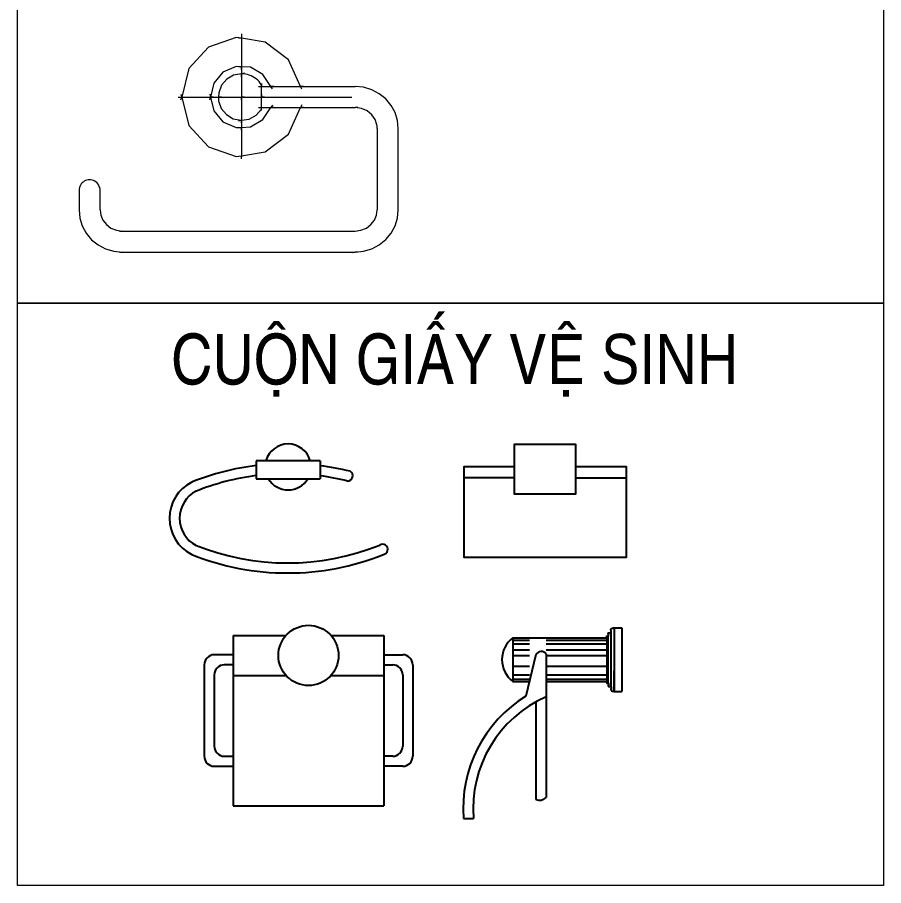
# Model space of a CAD drawing. Header units: inches. Extents: x 242965 to 445791, y 236206 to 423703.
# Drawn here: x 386287 to 387151, y 362984 to 363849 of the extents above; entities that cross this region are included whole.
import ezdxf

# ---------------------------------------------------------------- set-up
doc = ezdxf.new("R2010")
doc.units = ezdxf.units.IN
doc.header["$MEASUREMENT"] = 0
doc.layers.add('2', color=181, linetype='Continuous', lineweight=20)
doc.layers.add('8', color=253, linetype='Continuous', lineweight=20)
doc.layers.add('NOITHAT', color=8, linetype='Continuous')
doc.styles.add('T2', font='')
doc.styles.get('T2').set_extended_font_data('.VnArial NarrowH')

# ---------------------------------------------------------------- blocks, each defined once
blk = doc.blocks.new('CUON GIAY-MB')
at = {"layer": '8'}
for p, q in [((406253.82, -37380.58), (406226.28, -37390.18)), ((406259.1, -37381.42), (406253.82, -37380.58)), ((406256.21, -37380.96), (406259.1, -37381.42)), ((406259.1, -37376.86), (406259.1, -37381.42)), ((406259.1, -37378.5), (406259.1, -37381.42)), ((406282.62, -37385.18), (406259.1, -37381.42)), ((406259.1, -37381.42), (406259.1, -37409.75)), ((406305.79, -37402.89), (406282.62, -37385.18)), ((406226.28, -37390.18), (406206.59, -37411.7)), ((406259.1, -37406.83), (406259.1, -37409.75)), ((406317.8, -37429.47), (406305.79, -37402.89)), ((406206.59, -37411.7), (406199.46, -37439.98)), ((406240.6, -37415.08), (406231.39, -37426.05)), ((406253.76, -37409.43), (406240.6, -37415.08)), ((406259.1, -37409.75), (406253.76, -37409.43)), ((406256.18, -37409.57), (406259.1, -37409.75)), ((406268.05, -37410.29), (406259.1, -37409.75)), ((406259.1, -37409.75), (406259.1, -37416.79)), ((406259.1, -37412.67), (406259.1, -37409.75)), ((406259.1, -37413.87), (406259.1, -37416.79)), ((406280.44, -37417.48), (406268.05, -37410.29)), ((406244.27, -37422.16), (406239.09, -37428.26)), ((406251.21, -37418.17), (406244.27, -37422.16)), ((406259.1, -37416.79), (406251.21, -37418.17)), ((406261.97, -37416.28), (406259.1, -37416.79)), ((406259.1, -37416.79), (406259.1, -37439.98)), ((406261.07, -37416.87), (406259.1, -37416.79)), ((406259.1, -37419.71), (406259.1, -37416.79)), ((406263.02, -37417.12), (406261.07, -37416.87)), ((406264.95, -37417.53), (406263.02, -37417.12)), ((406266.84, -37418.11), (406264.95, -37417.53)), ((406268.67, -37418.84), (406266.84, -37418.11)), ((406270.43, -37419.73), (406268.67, -37418.84)), ((406272.11, -37420.76), (406270.43, -37419.73)), ((406273.7, -37421.93), (406272.11, -37420.76)), ((406275.18, -37423.24), (406273.7, -37421.93)), ((406276.54, -37424.66), (406275.18, -37423.24)), ((406288.27, -37429.47), (406280.44, -37417.48)), ((406231.39, -37426.05), (406228.08, -37439.98)), ((406239.09, -37428.26), (406236.3, -37435.77)), ((406275.96, -37429.47), (406278.89, -37429.47)), ((406277.78, -37426.2), (406276.54, -37424.66)), ((406278.89, -37427.83), (406277.78, -37426.2)), ((406278.89, -37426.54), (406278.89, -37429.47)), ((406278.89, -37429.47), (406278.89, -37427.83)), ((406278.89, -37429.47), (406288.27, -37429.47)), ((406278.89, -37439.98), (406278.89, -37429.47)), ((406285.35, -37429.47), (406288.27, -37429.47)), ((406291.19, -37429.47), (406288.27, -37429.47)), ((406288.27, -37429.47), (406317.8, -37429.47)), ((406289.87, -37431.91), (406288.27, -37429.47)), ((406314.88, -37429.47), (406317.8, -37429.47)), ((406317.8, -37429.47), (406372.19, -37429.47)), ((406320.72, -37429.47), (406317.8, -37429.47)), ((406319, -37432.13), (406317.8, -37429.47)), ((406380.7, -37430.29), (406372.19, -37429.47)), ((406388.85, -37432.73), (406380.7, -37430.29)), ((406396.32, -37436.66), (406388.85, -37432.73)), ((406195.86, -37439.98), (406199.46, -37439.98)), ((406196.54, -37439.98), (406199.46, -37439.98)), ((406198.74, -37437.15), (406199.46, -37439.98)), ((406198.74, -37442.81), (406199.46, -37439.98)), ((406199.46, -37439.98), (406228.08, -37439.98)), ((406199.46, -37439.98), (406206.59, -37468.26)), ((406225.16, -37439.98), (406228.08, -37439.98)), ((406227.41, -37437.14), (406228.08, -37439.98)), ((406227.41, -37442.82), (406228.08, -37439.98)), ((406228.08, -37439.98), (406236.26, -37439.98)), ((406231, -37439.98), (406228.08, -37439.98)), ((406228.08, -37439.98), (406231.39, -37453.91)), ((406233.34, -37439.98), (406236.26, -37439.98)), ((406236.26, -37439.98), (406236.22, -37443.77)), ((406236.3, -37435.77), (406236.26, -37439.98)), ((406239.18, -37439.98), (406236.26, -37439.98)), ((406236.26, -37439.98), (406259.1, -37439.98)), ((406256.17, -37439.98), (406259.1, -37439.98)), ((406259.1, -37437.06), (406259.1, -37439.98)), ((406259.1, -37442.9), (406259.1, -37439.98)), ((406262.02, -37439.98), (406259.1, -37439.98)), ((406259.1, -37439.98), (406259.1, -37463.12)), ((406259.1, -37439.98), (406278.89, -37439.98)), ((406275.96, -37439.98), (406278.89, -37439.98)), ((406278.89, -37437.06), (406278.89, -37439.98)), ((406278.89, -37450.49), (406278.89, -37439.98)), ((406278.89, -37439.98), (406369.09, -37439.98)), ((406278.89, -37442.9), (406278.89, -37439.98)), ((406281.81, -37439.98), (406278.89, -37439.98)), ((406402.83, -37441.92), (406396.32, -37436.66)), ((406236.22, -37443.77), (406238.87, -37451.32)), ((406289.87, -37448.05), (406288.27, -37450.49)), ((406319, -37447.83), (406317.8, -37450.49)), ((406369.29, -37450.1), (406372.19, -37450.49)), ((406372.19, -37450.49), (406372.19, -37450.13)), ((406408.15, -37448.3), (406402.83, -37441.92)), ((406412.08, -37455.55), (406408.15, -37448.3)), ((406231.39, -37453.91), (406240.6, -37464.88)), ((406238.87, -37451.32), (406243.93, -37457.53)), ((406243.93, -37457.53), (406250.79, -37461.65)), ((406266.56, -37461.96), (406273.58, -37458.12)), ((406273.58, -37458.12), (406278.89, -37452.13)), ((406275.96, -37450.49), (406278.89, -37450.49)), ((406278.89, -37453.41), (406278.89, -37450.49)), ((406278.89, -37452.13), (406278.89, -37450.49)), ((406278.89, -37450.49), (406288.27, -37450.49)), ((406280.44, -37462.48), (406288.27, -37450.49)), ((406285.35, -37450.49), (406288.27, -37450.49)), ((406288.27, -37450.49), (406317.8, -37450.49)), ((406291.19, -37450.49), (406288.27, -37450.49)), ((406305.79, -37477.07), (406317.8, -37450.49)), ((406314.88, -37450.49), (406317.8, -37450.49)), ((406317.8, -37450.49), (406372.19, -37450.49)), ((406320.72, -37450.49), (406317.8, -37450.49)), ((406378.45, -37451.35), (406372.19, -37450.49)), ((406375.11, -37450.49), (406372.19, -37450.49)), ((406384.12, -37453.82), (406378.45, -37451.35)), ((406388.77, -37457.62), (406384.12, -37453.82)), ((406392.1, -37462.4), (406388.77, -37457.62)), ((406414.49, -37463.37), (406412.08, -37455.55)), ((406240.6, -37464.88), (406253.76, -37470.53)), ((406250.79, -37461.65), (406258.65, -37463.19)), ((406256.21, -37463.56), (406259.1, -37463.12)), ((406258.65, -37463.19), (406259.1, -37463.12)), ((406259.1, -37460.2), (406259.1, -37463.12)), ((406259.1, -37463.12), (406266.56, -37461.96)), ((406259.1, -37463.12), (406259.1, -37470.21)), ((406259.1, -37466.04), (406259.1, -37463.12)), ((406259.1, -37467.29), (406259.1, -37470.21)), ((406268.05, -37469.67), (406280.44, -37462.48)), ((406393.93, -37467.77), (406392.1, -37462.4)), ((406415.3, -37471.47), (406414.49, -37463.37)), ((406206.59, -37468.26), (406226.28, -37489.78)), ((406253.76, -37470.53), (406259.1, -37470.21)), ((406256.18, -37470.39), (406259.1, -37470.21)), ((406259.1, -37470.21), (406268.05, -37469.67)), ((406259.1, -37470.21), (406259.1, -37498.54)), ((406259.1, -37473.13), (406259.1, -37470.21)), ((406394, -37468.17), (406393.93, -37467.77)), ((406394.1, -37468.81), (406394, -37468.17)), ((406394.12, -37468.99), (406394.1, -37468.81)), ((406394.14, -37469.18), (406394.12, -37468.99)), ((406394.16, -37469.36), (406394.14, -37469.18)), ((406394.18, -37469.55), (406394.16, -37469.36)), ((406394.2, -37469.73), (406394.18, -37469.55)), ((406394.21, -37469.92), (406394.2, -37469.73)), ((406394.23, -37470.18), (406394.21, -37469.92)), ((406394.25, -37470.44), (406394.23, -37470.18)), ((406394.26, -37470.69), (406394.25, -37470.44)), ((406394.27, -37470.95), (406394.26, -37470.69)), ((406394.27, -37471.21), (406394.27, -37470.95)), ((406394.27, -37471.47), (406394.27, -37471.21)), ((406394.27, -37471.47), (406394.27, -37552.54)), ((406415.3, -37552.54), (406415.3, -37471.47)), ((406282.62, -37494.78), (406305.79, -37477.07)), ((406226.28, -37489.78), (406253.82, -37499.38)), ((406253.82, -37499.38), (406259.1, -37498.54)), ((406256.21, -37499), (406259.1, -37498.54)), ((406259.1, -37498.54), (406282.62, -37494.78)), ((406259.1, -37498.54), (406259.1, -37499.62)), ((406259.1, -37501.46), (406259.1, -37498.54)), ((406098.55, -37527.79), (406097.95, -37529.02)), ((406099.32, -37526.64), (406098.55, -37527.79)), ((406100.23, -37525.61), (406099.32, -37526.64)), ((406101.26, -37524.7), (406100.23, -37525.61)), ((406102.4, -37523.94), (406101.26, -37524.7)), ((406103.64, -37523.33), (406102.4, -37523.94)), ((406104.94, -37522.89), (406103.64, -37523.33)), ((406106.29, -37522.62), (406104.94, -37522.89)), ((406107.66, -37522.53), (406106.29, -37522.62)), ((406109.03, -37522.62), (406107.66, -37522.53)), ((406110.38, -37522.89), (406109.03, -37522.62)), ((406111.68, -37523.33), (406110.38, -37522.89)), ((406112.92, -37523.94), (406111.68, -37523.33)), ((406114.06, -37524.7), (406112.92, -37523.94)), ((406115.09, -37525.61), (406114.06, -37524.7)), ((406116, -37526.64), (406115.09, -37525.61)), ((406116.77, -37527.79), (406116, -37526.64)), ((406117.37, -37529.02), (406116.77, -37527.79)), ((406097.24, -37531.67), (406097.15, -37533.04)), ((406097.15, -37533.04), (406097.15, -37552.54)), ((406097.5, -37530.32), (406097.24, -37531.67)), ((406097.95, -37529.02), (406097.5, -37530.32)), ((406117.82, -37530.32), (406117.37, -37529.02)), ((406118.08, -37531.67), (406117.82, -37530.32)), ((406118.17, -37533.04), (406118.08, -37531.67)), ((406118.17, -37552.54), (406118.17, -37533.04)), ((406097.15, -37552.54), (406097.96, -37560.68)), ((406118.17, -37552.54), (406118.88, -37557.81)), ((406393.57, -37557.81), (406394.27, -37552.54)), ((406414.49, -37560.68), (406415.3, -37552.54)), ((406097.96, -37560.68), (406100.39, -37568.53)), ((406118.88, -37557.81), (406120.99, -37562.78)), ((406391.46, -37562.78), (406393.57, -37557.81)), ((406412.06, -37568.53), (406414.49, -37560.68)), ((406100.39, -37568.53), (406104.34, -37575.78)), ((406120.99, -37562.78), (406124.4, -37567.14)), ((406124.4, -37567.14), (406128.96, -37570.56)), ((406128.96, -37570.56), (406134.37, -37572.76)), ((406378.08, -37572.76), (406383.49, -37570.56)), ((406383.49, -37570.56), (406388.05, -37567.14)), ((406388.05, -37567.14), (406391.46, -37562.78)), ((406408.1, -37575.78), (406412.06, -37568.53)), ((406104.34, -37575.78), (406109.68, -37582.16)), ((406134.37, -37572.76), (406140.26, -37573.52)), ((406137.34, -37573.52), (406140.26, -37573.52)), ((406140.26, -37573.52), (406372.19, -37573.52)), ((406143.16, -37573.9), (406140.26, -37573.52)), ((406140.26, -37573.88), (406140.26, -37573.52)), ((406372.19, -37573.52), (406378.08, -37572.76)), ((406402.77, -37582.15), (406408.1, -37575.78)), ((406109.68, -37582.16), (406116.2, -37587.4)), ((406116.2, -37587.4), (406123.66, -37591.31)), ((406388.79, -37591.31), (406396.25, -37587.4)), ((406396.25, -37587.4), (406402.77, -37582.15)), ((406123.66, -37591.31), (406131.78, -37593.73)), ((406131.78, -37593.73), (406140.26, -37594.55)), ((406137.34, -37594.55), (406140.26, -37594.55)), ((406140.26, -37594.55), (406140.26, -37594.19)), ((406140.26, -37594.55), (406372.19, -37594.55)), ((406143.17, -37594.83), (406140.26, -37594.55)), ((406369.28, -37594.83), (406372.19, -37594.55)), ((406372.19, -37594.55), (406380.67, -37593.73)), ((406372.19, -37594.55), (406372.19, -37594.19)), ((406375.11, -37594.55), (406372.19, -37594.55)), ((406380.67, -37593.73), (406388.79, -37591.31))]:
    blk.add_line(p, q, dxfattribs=at)

msp = doc.modelspace()

# ---------------------------------------------------------------- linework, layer by layer
at = {"layer": '2'}
for points in [[(386287.443, 364329.892), (387150.612, 364329.892), (387150.612, 363564.041), (386287.443, 363564.041)], [(386287.443, 363564.041), (387150.612, 363564.041), (387150.612, 362983.688), (386287.443, 362983.688)]]:
    msp.add_lwpolyline(points, close=True, dxfattribs=at)
at = {"layer": 'NOITHAT'}
for p, q in [((386525.391, 363407.072), (386525.391, 363389.256)), ((386589.058, 363407.072), (386525.391, 363407.072)), ((386589.058, 363407.072), (386589.058, 363389.256)), ((386525.391, 363389.256), (386589.058, 363389.256)), ((386782.907, 363390.031), (386732.234, 363390.031)), ((386843.56, 363390.031), (386894.234, 363390.031)), ((386882.184, 363240.737), (386882.184, 363177.219)), ((386882.184, 363240.737), (386889.72, 363240.737)), ((386889.72, 363240.737), (386889.72, 363177.219)), ((386502.528, 363233.1), (386555.167, 363233.1)), ((386502.528, 363233.1), (386502.528, 363063.1)), ((386599.889, 363233.1), (386652.528, 363233.1)), ((386652.528, 363233.1), (386652.528, 363063.1)), ((386781.199, 363230.737), (386874.647, 363230.737)), ((386781.199, 363230.737), (386781.199, 363187.219)), ((386781.199, 363228.457), (386797.749, 363228.457)), ((386814.204, 363228.457), (386874.647, 363228.457)), ((386874.647, 363230.737), (386874.647, 363187.219)), ((386875.942, 363232.363), (386875.942, 363185.593)), ((386878.789, 363235.535), (386878.789, 363182.421)), ((386781.199, 363224.56), (386797.749, 363224.56)), ((386814.204, 363224.56), (386874.647, 363224.56)), ((386502.528, 363213.762), (386483.652, 363213.762)), ((386652.528, 363213.762), (386671.405, 363213.762)), ((386781.199, 363218.716), (386797.749, 363218.716)), ((386781.199, 363212.871), (386797.749, 363212.871)), ((386804.204, 363213.91), (386794.204, 363172.562)), ((386814.204, 363218.716), (386874.647, 363218.716)), ((386814.204, 363214.428), (386814.204, 363071.587)), ((386814.204, 363212.871), (386874.647, 363212.871)), ((386473.652, 363203.762), (386473.652, 363112.634)), ((386502.528, 363203.762), (386493.652, 363203.762)), ((386652.528, 363203.762), (386661.405, 363203.762)), ((386681.405, 363203.762), (386681.405, 363112.634)), ((386781.199, 363202.48), (386797.749, 363202.48)), ((386814.204, 363202.48), (386874.647, 363202.48)), ((386483.652, 363193.762), (386483.652, 363122.634)), ((386671.405, 363193.762), (386671.405, 363122.634)), ((386781.199, 363193.713), (386797.749, 363193.713)), ((386814.204, 363193.713), (386874.647, 363193.713)), ((386882.184, 363177.219), (386882.184, 363197.846)), ((386502.528, 363193.1), (386555.167, 363193.1)), ((386599.889, 363193.1), (386652.528, 363193.1)), ((386781.199, 363189.492), (386797.749, 363189.492)), ((386781.199, 363187.219), (386797.749, 363187.219)), ((386814.204, 363189.492), (386874.647, 363189.492)), ((386814.204, 363187.219), (386874.647, 363187.219)), ((386882.184, 363177.219), (386889.72, 363177.219)), ((386804.204, 363166.83), (386804.204, 363069.662)), ((386493.652, 363112.634), (386502.528, 363112.634)), ((386661.405, 363112.634), (386652.528, 363112.634)), ((386483.652, 363102.634), (386502.528, 363102.634)), ((386671.405, 363102.634), (386652.528, 363102.634)), ((386502.528, 363063.1), (386652.528, 363063.1)), ((386732.019, 363050.737), (386742.049, 363050.737))]:
    msp.add_line(p, q, dxfattribs=at)
for points in [[(386782.907, 363398.714), (386782.907, 363423.52), (386843.56, 363423.52), (386843.56, 363398.714)], [(386782.907, 363401.194), (386732.234, 363401.194), (386732.234, 363311.194), (386894.234, 363311.194), (386894.234, 363401.194), (386843.56, 363401.194)], [(386843.56, 363398.714), (386843.56, 363373.907), (386782.907, 363373.907), (386782.907, 363398.714)]]:
    msp.add_lwpolyline(points, dxfattribs=at)
msp.add_circle((386577.528, 363213.1), 30, dxfattribs=at)
for centre, radius, start, end in [((386557.224, 363400.901), 22.917, 15.619705, 164.380295), ((386556.671, 363148.25), 256.019, 97.017725, 111.909333), ((386556.671, 363148.25), 256.019, 75.920126, 82.732437), ((386616.519, 363392.033), 5.155, 270.022552, 61.817699), ((386479.351, 363349.764), 40.356, 116.824143, 243.175857), ((386556.671, 363148.25), 246.019, 97.304502, 111.909333), ((386557.224, 363400.901), 22.917, 210.538944, 329.461056), ((386556.671, 363148.25), 246.019, 75.920126, 82.435336), ((386479.351, 363349.764), 30.356, 116.824143, 243.175857), ((386651.404, 363318.819), 5.131, 278.942382, 124.876285), ((386556.671, 363551.278), 246.019, 248.090667, 291.909333), ((386556.671, 363551.278), 256.019, 248.090667, 291.909333), ((386797.558, 363208.978), 27.222, 126.936596, 233.063404), ((386483.652, 363203.762), 10, 90, 180), ((386671.405, 363203.762), 10, 0, 90), ((386809.358, 363211.199), 5.824, 33.674603, 152.246238), ((386493.652, 363193.762), 10, 90, 180), ((386661.405, 363193.762), 10, 0, 90), ((386863.197, 363060.561), 131.545, 121.633033, 184.283113), ((386863.197, 363060.561), 121.545, 113.77086, 184.636243), ((386493.652, 363122.634), 10, 180, 270), ((386661.405, 363122.634), 10, 270, 0), ((386483.652, 363112.634), 10, 180, 270), ((386671.405, 363112.634), 10, 270, 0), ((386807.851, 363077.654), 8.785, 245.471983, 316.318781)]:
    msp.add_arc(centre, radius, start, end, dxfattribs=at)
for points in [[(386874.647, 363230.737), (386874.647, 363232.411), (386876.361, 363232.411), (386876.361, 363235.648), (386879.115, 363235.648), (386879.115, 363237.347), (386879.115, 363239.532), (386882.184, 363240.737)], [(386874.647, 363187.219), (386874.647, 363185.545), (386876.361, 363185.545), (386876.361, 363182.308), (386879.115, 363182.308), (386879.115, 363180.609), (386879.115, 363178.424), (386882.184, 363177.219)]]:
    msp.add_spline(points, degree=3, dxfattribs=at)

# ---------------------------------------------------------------- block references
at = {"layer": '8'}
msp.add_blockref('CUON GIAY-MB', (-19748.266, 401209.599), dxfattribs=at)

# ---------------------------------------------------------------- texts
at = {"layer": '2', "style": 'T2'}
msp.add_text('CUéN GIÊY VÖ SINH', height=50, dxfattribs=at).set_placement((386440.719, 363483.553))

doc.saveas('drawing.dxf')
